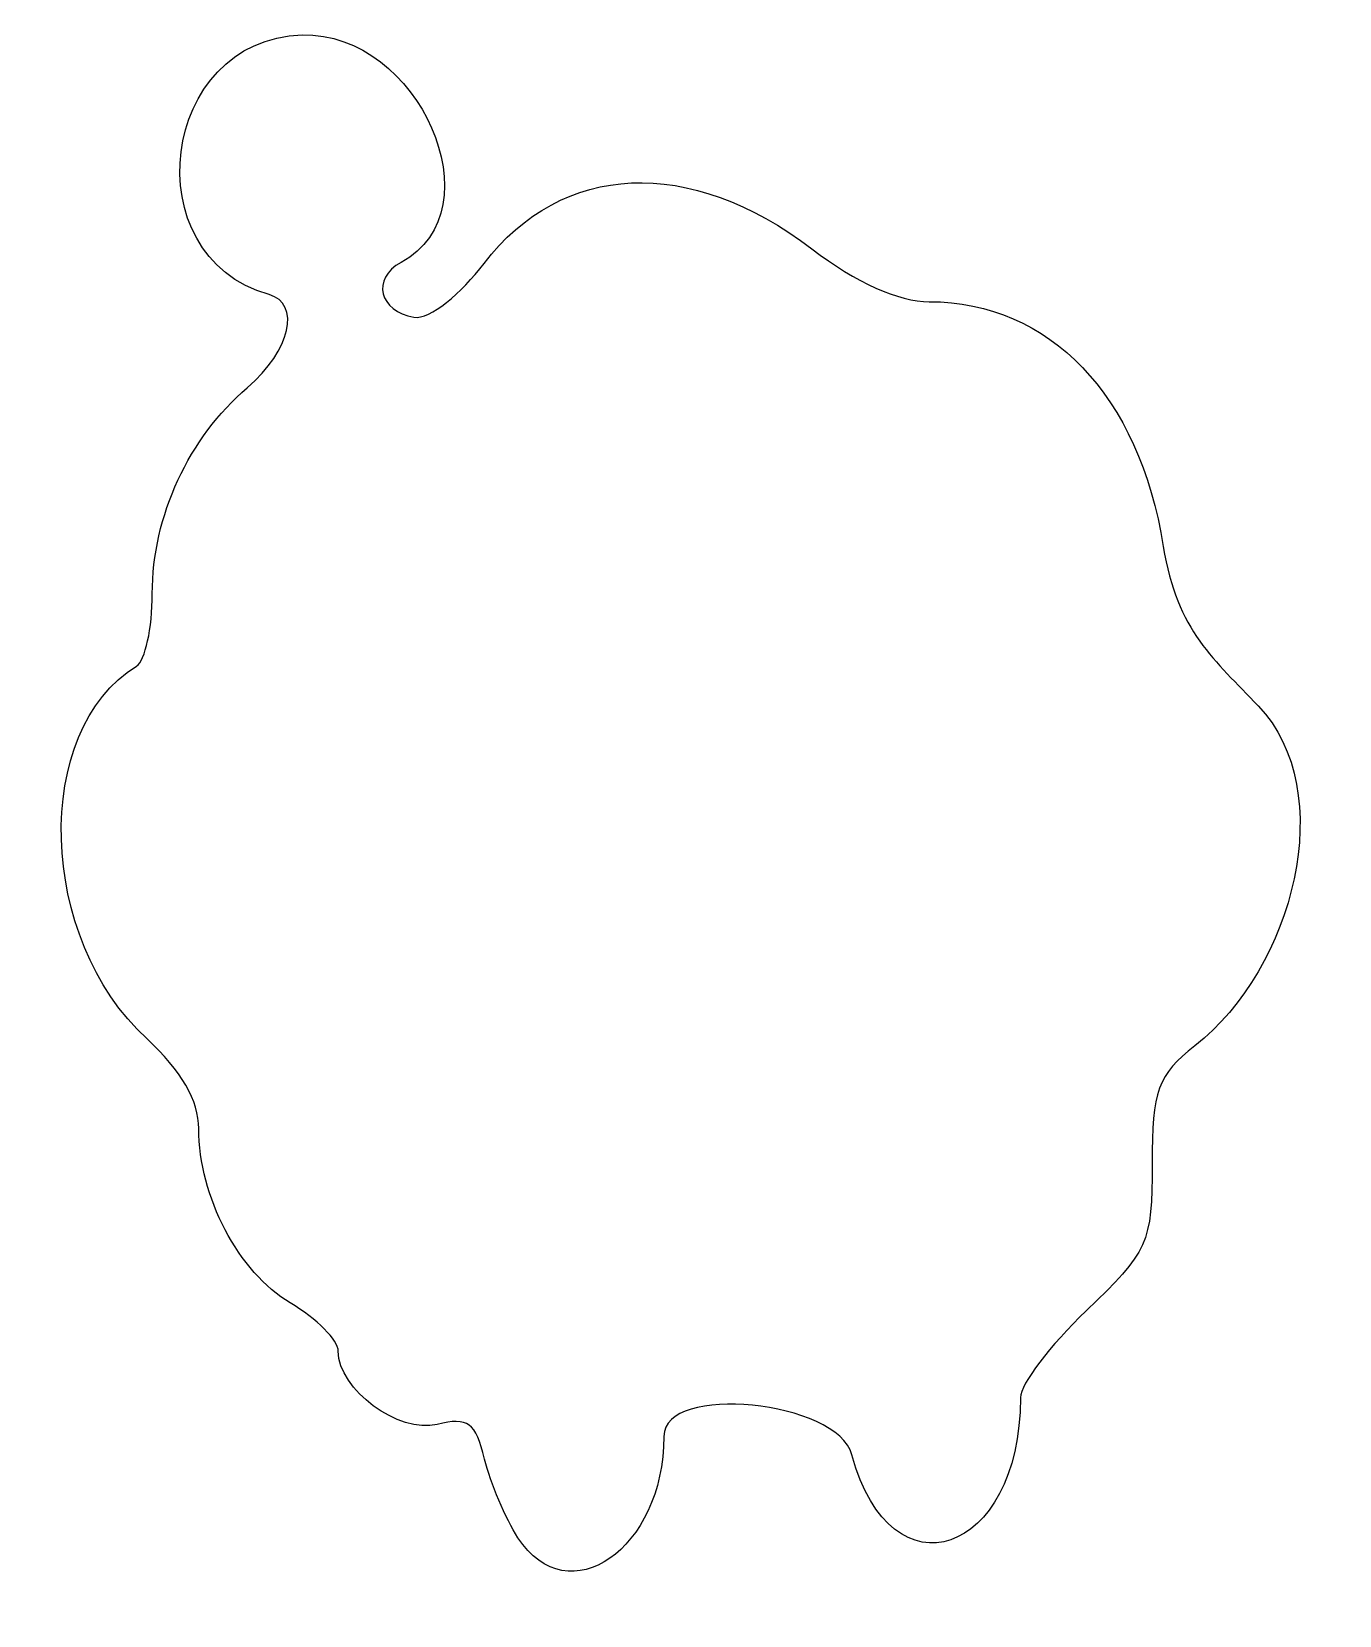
# Model space of a CAD drawing. Extents: x 161 to 871, y 273 to 619.
# Drawn here: x 160.9 to 256.8, y 451.3 to 567.4 of the extents above.
import ezdxf

# ---------------------------------------------------------------- set-up
doc = ezdxf.new("R2010")
doc.units = 0
doc.layers.add('Layer_1', color=7, linetype='CONTINUOUS')

msp = doc.modelspace()

# ---------------------------------------------------------------- linework, layer by layer
at = {"layer": 'Layer_1', "color": 7}
msp.add_lwpolyline([(196.570035, 456.989272)], close=True, dxfattribs=at)
for points in [[(178.322343, 548.124831), (168.333214, 550.96285), (170.315836, 566.861471), (180.744934, 567.158003)], [(180.744934, 567.158003), (189.305649, 567.401499), (195.075896, 554.302715), (188.015216, 550.487877)], [(194.090295, 550.409046), (199.794543, 557.887691), (209.16769, 558.305972), (218.109047, 551.480882)], [(188.015216, 550.487877), (185.773915, 549.276917), (186.417017, 546.893688), (188.946505, 546.467726)], [(188.946505, 546.467726), (190.105866, 546.272419), (192.436897, 548.241307), (194.090295, 550.409046)], [(218.109047, 551.480882), (221.369729, 548.99195), (224.451215, 547.603965), (226.716301, 547.603965)], [(176.718512, 541.294526), (179.955414, 544.066157), (180.656271, 547.461751), (178.322343, 548.124831)], [(226.716301, 547.603965), (235.534238, 547.603965), (242.118162, 540.71572), (243.865752, 529.66182)], [(169.76537, 526.194907), (169.76537, 531.896655), (172.463278, 537.650957), (176.718512, 541.294526)], [(243.865752, 529.66182), (244.849212, 523.441247), (247.675586, 521.290205), (250.827177, 517.970551)], [(168.6129, 520.892419), (169.24676, 521.284167), (169.76537, 523.670287), (169.76537, 526.194907)], [(169.380122, 493.552148), (161.354018, 500.933934), (160.92724, 516.142431), (168.6129, 520.892419)], [(250.827177, 517.970551), (256.766831, 511.71412), (253.44419, 498.761802), (246.184347, 493.048913)], [(173.174077, 486.98229), (173.174077, 489.0204), (171.890254, 491.243528), (169.380122, 493.552148)], [(246.184347, 493.048913), (243.451956, 490.89875), (243.05252, 489.796186), (243.05252, 484.403924)], [(179.878873, 474.202602), (176.094663, 476.438003), (173.174077, 482.004794), (173.174077, 486.98229)], [(243.05252, 484.403924), (243.05252, 478.610986), (242.749661, 477.93515), (238.223517, 473.628132)], [(183.400189, 470.66315), (183.400189, 471.465808), (181.815596, 473.058567), (179.878873, 474.202602)], [(238.223517, 473.628132), (235.567573, 471.100762), (233.394523, 468.235928), (233.394523, 467.261745)], [(190.658061, 465.296428), (187.826975, 464.585924), (183.400189, 467.859203), (183.400189, 470.66315)], [(221.049312, 463.05411), (219.976696, 467.064765), (207.261122, 468.324397), (207.261122, 464.419956)], [(233.394523, 467.261745), (233.394523, 455.68338), (223.887172, 452.442983), (221.049312, 463.05411)], [(194.126409, 462.757238), (193.466713, 465.438869), (192.89454, 465.857773), (190.658061, 465.296428)], [(207.261122, 464.419956), (207.261122, 456.172186), (200.250306, 451.299402), (196.570035, 456.989272)], [(196.570035, 456.989272), (195.660556, 458.395342), (194.560923, 460.990942), (194.126409, 462.757238)]]:
    msp.add_open_spline(points, degree=3, dxfattribs=at)

doc.saveas('drawing.dxf')
